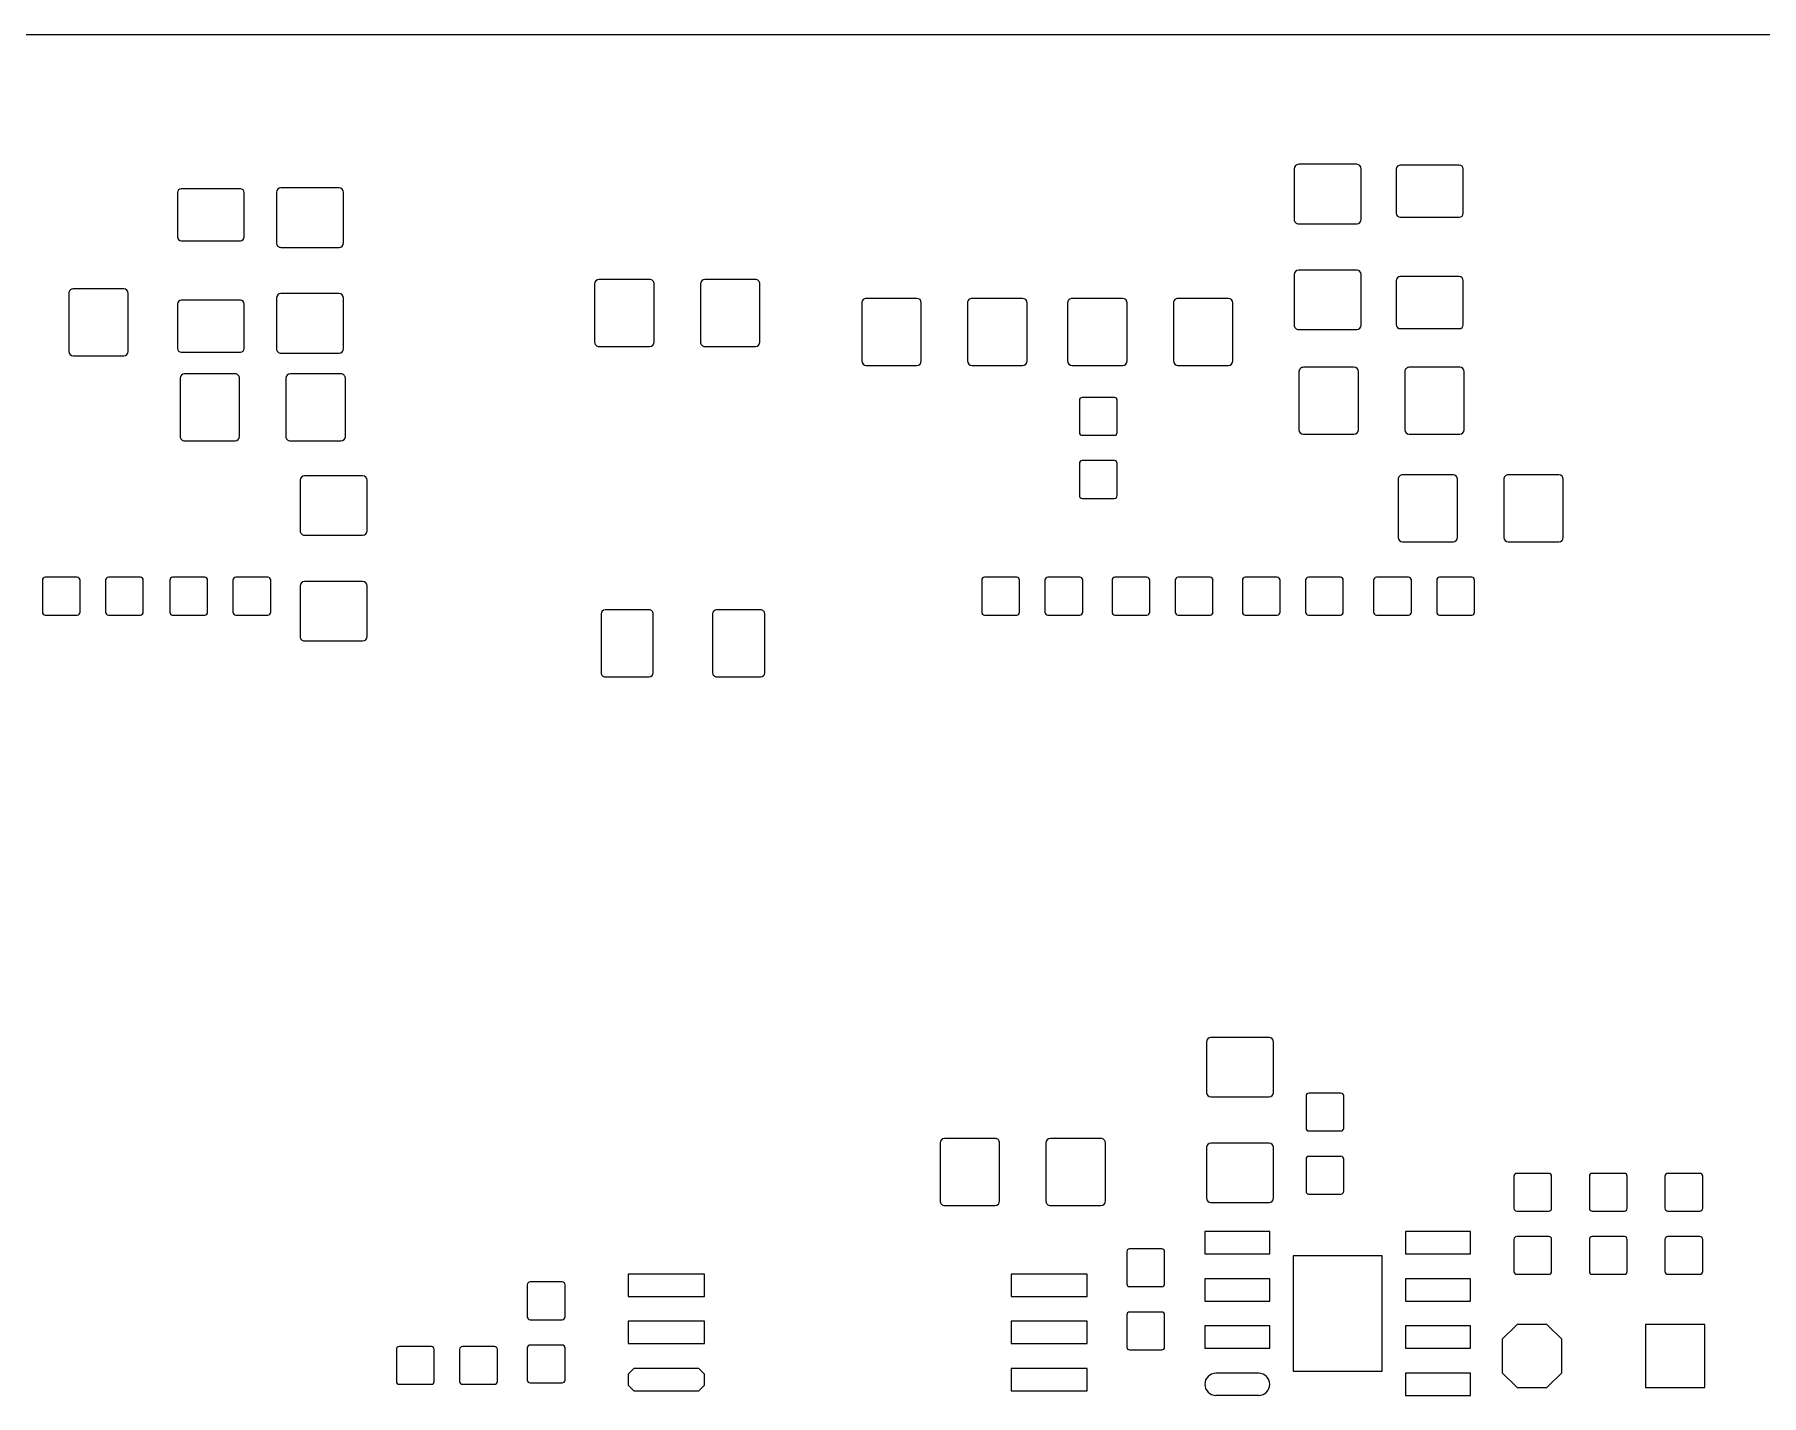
# Model space of a CAD drawing. Header units: millimetres. Extents: x 34 to 187, y 46 to 127.
# Drawn here: x 79.97 to 126.43, y 90.38 to 127 of the extents above; entities that cross this region are included whole.
import ezdxf

# ---------------------------------------------------------------- set-up
doc = ezdxf.new("R2010")
doc.units = ezdxf.units.MM
doc.layers.add('BottomPaste', color=16, linetype='Continuous')
doc.layers.add('KeepOutLayer', color=6, linetype='Continuous')

# ---------------------------------------------------------------- blocks, each defined once
blk = doc.blocks.new('SDPI6_SOICW6_B_32')
at = {"layer": 'BottomPaste'}
for p, q in [((-4.125, 1.57), (-6.175, 1.57)), ((-6.175, 1.57), (-6.175, 0.97)), ((-4.125, 0.97), (-4.125, 1.57)), ((6.175, 1.57), (4.125, 1.57)), ((4.125, 1.57), (4.125, 0.97)), ((6.175, 0.97), (6.175, 1.57)), ((-6.175, 0.97), (-4.125, 0.97)), ((4.125, 0.97), (6.175, 0.97)), ((-4.125, 0.3), (-6.175, 0.3)), ((-6.175, 0.3), (-6.175, -0.3)), ((-4.125, -0.3), (-4.125, 0.3)), ((6.175, 0.3), (4.125, 0.3)), ((4.125, 0.3), (4.125, -0.3)), ((6.175, -0.3), (6.175, 0.3)), ((-6.175, -0.3), (-4.125, -0.3)), ((4.125, -0.3), (6.175, -0.3)), ((-6.025, -0.97), (-6.175, -1.12)), ((-6.175, -1.12), (-6.175, -1.42)), ((-4.275, -0.97), (-6.025, -0.97)), ((-4.125, -1.12), (-4.275, -0.97)), ((-4.125, -1.42), (-4.125, -1.12)), ((6.175, -0.97), (4.125, -0.97)), ((4.125, -0.97), (4.125, -1.57)), ((6.175, -1.57), (6.175, -0.97)), ((-6.175, -1.42), (-6.025, -1.57)), ((-6.025, -1.57), (-4.275, -1.57)), ((-4.275, -1.57), (-4.125, -1.42)), ((4.125, -1.57), (6.175, -1.57))]:
    blk.add_line(p, q, dxfattribs=at)
blk = doc.blocks.new('RES_0603_B_62')
at = {"layer": 'BottomPaste'}
for p, q in [((-0.418, 0.508), (-1.282, 0.508)), ((1.282, 0.508), (0.418, 0.508)), ((-1.358, 0.432), (-1.358, -0.432)), ((-0.342, -0.432), (-0.342, 0.432)), ((0.342, 0.432), (0.342, -0.432)), ((1.358, -0.432), (1.358, 0.432)), ((-1.282, -0.508), (-0.418, -0.508)), ((0.418, -0.508), (1.282, -0.508))]:
    blk.add_line(p, q, dxfattribs=at)
for centre, start, end in [((-1.282, 0.432), 90, 180), ((-0.418, 0.432), 0, 90), ((0.418, 0.432), 90, 180), ((1.282, 0.432), 0, 90), ((-1.282, -0.432), 180, 270), ((-0.418, -0.432), 270, 0), ((0.418, -0.432), 180, 270), ((1.282, -0.432), 270, 0)]:
    blk.add_arc(centre, 0.0762, start, end, dxfattribs=at)
blk = doc.blocks.new('RES_0603_B_63')
at = {"layer": 'BottomPaste'}
for p, q in [((-0.418, 0.508), (-1.282, 0.508)), ((1.282, 0.508), (0.418, 0.508)), ((-1.358, 0.432), (-1.358, -0.432)), ((-0.342, -0.432), (-0.342, 0.432)), ((0.342, 0.432), (0.342, -0.432)), ((1.358, -0.432), (1.358, 0.432)), ((-1.282, -0.508), (-0.418, -0.508)), ((0.418, -0.508), (1.282, -0.508))]:
    blk.add_line(p, q, dxfattribs=at)
for centre, start, end in [((-1.282, 0.432), 90, 180), ((-0.418, 0.432), 0, 90), ((0.418, 0.432), 90, 180), ((1.282, 0.432), 0, 90), ((-1.282, -0.432), 180, 270), ((-0.418, -0.432), 270, 0), ((0.418, -0.432), 180, 270), ((1.282, -0.432), 270, 0)]:
    blk.add_arc(centre, 0.0762, start, end, dxfattribs=at)
blk = doc.blocks.new('RES_0603_B_64')
at = {"layer": 'BottomPaste'}
for p, q in [((-0.418, 0.508), (-1.282, 0.508)), ((1.282, 0.508), (0.418, 0.508)), ((-1.358, 0.432), (-1.358, -0.432)), ((-0.342, -0.432), (-0.342, 0.432)), ((0.342, 0.432), (0.342, -0.432)), ((1.358, -0.432), (1.358, 0.432)), ((-1.282, -0.508), (-0.418, -0.508)), ((0.418, -0.508), (1.282, -0.508))]:
    blk.add_line(p, q, dxfattribs=at)
for centre, start, end in [((-1.282, 0.432), 90, 180), ((-0.418, 0.432), 0, 90), ((0.418, 0.432), 90, 180), ((1.282, 0.432), 0, 90), ((-1.282, -0.432), 180, 270), ((-0.418, -0.432), 270, 0), ((0.418, -0.432), 180, 270), ((1.282, -0.432), 270, 0)]:
    blk.add_arc(centre, 0.0762, start, end, dxfattribs=at)
blk = doc.blocks.new('RES_0603_B_65')
at = {"layer": 'BottomPaste'}
for p, q in [((-0.418, 0.508), (-1.282, 0.508)), ((1.282, 0.508), (0.418, 0.508)), ((-1.358, 0.432), (-1.358, -0.432)), ((-0.342, -0.432), (-0.342, 0.432)), ((0.342, 0.432), (0.342, -0.432)), ((1.358, -0.432), (1.358, 0.432)), ((-1.282, -0.508), (-0.418, -0.508)), ((0.418, -0.508), (1.282, -0.508))]:
    blk.add_line(p, q, dxfattribs=at)
for centre, start, end in [((-1.282, 0.432), 90, 180), ((-0.418, 0.432), 0, 90), ((0.418, 0.432), 90, 180), ((1.282, 0.432), 0, 90), ((-1.282, -0.432), 180, 270), ((-0.418, -0.432), 270, 0), ((0.418, -0.432), 180, 270), ((1.282, -0.432), 270, 0)]:
    blk.add_arc(centre, 0.0762, start, end, dxfattribs=at)
blk = doc.blocks.new('RES_0603_B_66')
at = {"layer": 'BottomPaste'}
for p, q in [((-0.418, 0.508), (-1.282, 0.508)), ((1.282, 0.508), (0.418, 0.508)), ((-1.358, 0.432), (-1.358, -0.432)), ((-0.342, -0.432), (-0.342, 0.432)), ((0.342, 0.432), (0.342, -0.432)), ((1.358, -0.432), (1.358, 0.432)), ((-1.282, -0.508), (-0.418, -0.508)), ((0.418, -0.508), (1.282, -0.508))]:
    blk.add_line(p, q, dxfattribs=at)
for centre, start, end in [((-1.282, 0.432), 90, 180), ((-0.418, 0.432), 0, 90), ((0.418, 0.432), 90, 180), ((1.282, 0.432), 0, 90), ((-1.282, -0.432), 180, 270), ((-0.418, -0.432), 270, 0), ((0.418, -0.432), 180, 270), ((1.282, -0.432), 270, 0)]:
    blk.add_arc(centre, 0.0762, start, end, dxfattribs=at)
blk = doc.blocks.new('RES_1206_B_67')
at = {"layer": 'BottomPaste'}
for p, q in [((-2.2, 0.795), (-2.2, -0.795)), ((-0.905, 0.9), (-2.095, 0.9)), ((-0.8, -0.795), (-0.8, 0.795)), ((0.8, 0.795), (0.8, -0.795)), ((2.095, 0.9), (0.905, 0.9)), ((2.2, -0.795), (2.2, 0.795)), ((-2.095, -0.9), (-0.905, -0.9)), ((0.905, -0.9), (2.095, -0.9))]:
    blk.add_line(p, q, dxfattribs=at)
for centre, start, end in [((-2.095, 0.795), 90, 180), ((-0.905, 0.795), 0, 90), ((0.905, 0.795), 90, 180), ((2.095, 0.795), 0, 90), ((-2.095, -0.795), 180, 270), ((-0.905, -0.795), 270, 0), ((0.905, -0.795), 180, 270), ((2.095, -0.795), 270, 0)]:
    blk.add_arc(centre, 0.105, start, end, dxfattribs=at)
blk = doc.blocks.new('RES_1206_B_68')
at = {"layer": 'BottomPaste'}
for p, q in [((-2.2, 0.795), (-2.2, -0.795)), ((-0.905, 0.9), (-2.095, 0.9)), ((-0.8, -0.795), (-0.8, 0.795)), ((0.8, 0.795), (0.8, -0.795)), ((2.095, 0.9), (0.905, 0.9)), ((2.2, -0.795), (2.2, 0.795)), ((-2.095, -0.9), (-0.905, -0.9)), ((0.905, -0.9), (2.095, -0.9))]:
    blk.add_line(p, q, dxfattribs=at)
for centre, start, end in [((-2.095, 0.795), 90, 180), ((-0.905, 0.795), 360, 90), ((0.905, 0.795), 90, 180), ((2.095, 0.795), 360, 90), ((-2.095, -0.795), 180, 270), ((-0.905, -0.795), 270, 360), ((0.905, -0.795), 180, 270), ((2.095, -0.795), 270, 360)]:
    blk.add_arc(centre, 0.105, start, end, dxfattribs=at)
blk = doc.blocks.new('RES_1206_B_74')
at = {"layer": 'BottomPaste'}
for p, q in [((-2.2, 0.795), (-2.2, -0.795)), ((-0.905, 0.9), (-2.095, 0.9)), ((-0.8, -0.795), (-0.8, 0.795)), ((0.8, 0.795), (0.8, -0.795)), ((2.095, 0.9), (0.905, 0.9)), ((2.2, -0.795), (2.2, 0.795)), ((-2.095, -0.9), (-0.905, -0.9)), ((0.905, -0.9), (2.095, -0.9))]:
    blk.add_line(p, q, dxfattribs=at)
for centre, start, end in [((-2.095, 0.795), 90, 180), ((-0.905, 0.795), 0, 90), ((0.905, 0.795), 90, 180), ((2.095, 0.795), 0, 90), ((-2.095, -0.795), 180, 270), ((-0.905, -0.795), 270, 0), ((0.905, -0.795), 180, 270), ((2.095, -0.795), 270, 0)]:
    blk.add_arc(centre, 0.105, start, end, dxfattribs=at)
blk = doc.blocks.new('SMA_DO_214AC_B_91')
at = {"layer": 'BottomPaste'}
for p, q in [((-1.125, 0.85), (-2.725, 0.85)), ((-2.725, 0.85), (-2.725, -0.85)), ((-1.125, -0.85), (-1.125, 0.85)), ((1.525, 0.85), (1.125, 0.45)), ((2.325, 0.85), (1.525, 0.85)), ((2.725, 0.45), (2.325, 0.85)), ((1.125, 0.45), (1.125, -0.45)), ((2.725, -0.45), (2.725, 0.45)), ((1.125, -0.45), (1.525, -0.85)), ((2.325, -0.85), (2.725, -0.45)), ((-2.725, -0.85), (-1.125, -0.85)), ((1.525, -0.85), (2.325, -0.85))]:
    blk.add_line(p, q, dxfattribs=at)
blk = doc.blocks.new('CAP_0603_B_102')
at = {"layer": 'BottomPaste'}
for p, q in [((-0.418, 0.508), (-1.282, 0.508)), ((1.282, 0.508), (0.418, 0.508)), ((-1.358, 0.432), (-1.358, -0.432)), ((-0.342, -0.432), (-0.342, 0.432)), ((0.342, 0.432), (0.342, -0.432)), ((1.358, -0.432), (1.358, 0.432)), ((-1.282, -0.508), (-0.418, -0.508)), ((0.418, -0.508), (1.282, -0.508))]:
    blk.add_line(p, q, dxfattribs=at)
for centre, start, end in [((-1.282, 0.432), 90, 180), ((-0.418, 0.432), 0, 90), ((0.418, 0.432), 90, 180), ((1.282, 0.432), 0, 90), ((-1.282, -0.432), 180, 270), ((-0.418, -0.432), 270, 0), ((0.418, -0.432), 180, 270), ((1.282, -0.432), 270, 0)]:
    blk.add_arc(centre, 0.0762, start, end, dxfattribs=at)
blk = doc.blocks.new('CAP_0603_B_103')
at = {"layer": 'BottomPaste'}
for p, q in [((-0.418, 0.508), (-1.282, 0.508)), ((1.282, 0.508), (0.418, 0.508)), ((-1.358, 0.432), (-1.358, -0.432)), ((-0.342, -0.432), (-0.342, 0.432)), ((0.342, 0.432), (0.342, -0.432)), ((1.358, -0.432), (1.358, 0.432)), ((-1.282, -0.508), (-0.418, -0.508)), ((0.418, -0.508), (1.282, -0.508))]:
    blk.add_line(p, q, dxfattribs=at)
for centre, start, end in [((-1.282, 0.432), 90, 180), ((-0.418, 0.432), 0, 90), ((0.418, 0.432), 90, 180), ((1.282, 0.432), 0, 90), ((-1.282, -0.432), 180, 270), ((-0.418, -0.432), 270, 0), ((0.418, -0.432), 180, 270), ((1.282, -0.432), 270, 0)]:
    blk.add_arc(centre, 0.0762, start, end, dxfattribs=at)
blk = doc.blocks.new('CAP_1206_B_104')
at = {"layer": 'BottomPaste'}
for p, q in [((-2.2225, 0.781685), (-2.2225, -0.781685)), ((-0.742315, 0.9017), (-2.102485, 0.9017)), ((-0.6223, -0.781685), (-0.6223, 0.781685)), ((0.6223, 0.781685), (0.6223, -0.781685)), ((2.102485, 0.9017), (0.742315, 0.9017)), ((2.2225, -0.781685), (2.2225, 0.781685)), ((-2.102485, -0.9017), (-0.742315, -0.9017)), ((0.742315, -0.9017), (2.102485, -0.9017))]:
    blk.add_line(p, q, dxfattribs=at)
for centre, start, end in [((-2.102485, 0.781685), 90, 180), ((-0.742315, 0.781685), 0, 90), ((0.742315, 0.781685), 90, 180), ((2.102485, 0.781685), 0, 90), ((-2.102485, -0.781685), 180, 270), ((-0.742315, -0.781685), 270, 0), ((0.742315, -0.781685), 180, 270), ((2.102485, -0.781685), 270, 0)]:
    blk.add_arc(centre, 0.120015, start, end, dxfattribs=at)
blk = doc.blocks.new('CAP_1206_B_105')
at = {"layer": 'BottomPaste'}
for p, q in [((-2.2225, 0.781685), (-2.2225, -0.781685)), ((-0.742315, 0.9017), (-2.102485, 0.9017)), ((-0.6223, -0.781685), (-0.6223, 0.781685)), ((0.6223, 0.781685), (0.6223, -0.781685)), ((2.102485, 0.9017), (0.742315, 0.9017)), ((2.2225, -0.781685), (2.2225, 0.781685)), ((-2.102485, -0.9017), (-0.742315, -0.9017)), ((0.742315, -0.9017), (2.102485, -0.9017))]:
    blk.add_line(p, q, dxfattribs=at)
for centre, start, end in [((-2.102485, 0.781685), 90, 180), ((-0.742315, 0.781685), 0, 90), ((0.742315, 0.781685), 90, 180), ((2.102485, 0.781685), 0, 90), ((-2.102485, -0.781685), 180, 270), ((-0.742315, -0.781685), 270, 0), ((0.742315, -0.781685), 180, 270), ((2.102485, -0.781685), 270, 0)]:
    blk.add_arc(centre, 0.120015, start, end, dxfattribs=at)
blk = doc.blocks.new('CAP_1206_B_106')
at = {"layer": 'BottomPaste'}
for p, q in [((-2.2225, 0.781685), (-2.2225, -0.781685)), ((-0.742315, 0.9017), (-2.102485, 0.9017)), ((-0.6223, -0.781685), (-0.6223, 0.781685)), ((0.6223, 0.781685), (0.6223, -0.781685)), ((2.102485, 0.9017), (0.742315, 0.9017)), ((2.2225, -0.781685), (2.2225, 0.781685)), ((-2.102485, -0.9017), (-0.742315, -0.9017)), ((0.742315, -0.9017), (2.102485, -0.9017))]:
    blk.add_line(p, q, dxfattribs=at)
for centre, start, end in [((-2.102485, 0.781685), 90, 180), ((-0.742315, 0.781685), 0, 90), ((0.742315, 0.781685), 90, 180), ((2.102485, 0.781685), 0, 90), ((-2.102485, -0.781685), 180, 270), ((-0.742315, -0.781685), 270, 0), ((0.742315, -0.781685), 180, 270), ((2.102485, -0.781685), 270, 0)]:
    blk.add_arc(centre, 0.120015, start, end, dxfattribs=at)
blk = doc.blocks.new('CAP_1206_B_110')
at = {"layer": 'BottomPaste'}
for p, q in [((-2.2225, 0.781685), (-2.2225, -0.781685)), ((-0.742315, 0.9017), (-2.102485, 0.9017)), ((-0.6223, -0.781685), (-0.6223, 0.781685)), ((0.6223, 0.781685), (0.6223, -0.781685)), ((2.102485, 0.9017), (0.742315, 0.9017)), ((2.2225, -0.781685), (2.2225, 0.781685)), ((-2.102485, -0.9017), (-0.742315, -0.9017)), ((0.742315, -0.9017), (2.102485, -0.9017))]:
    blk.add_line(p, q, dxfattribs=at)
for centre, start, end in [((-2.102485, 0.781685), 90, 180), ((-0.742315, 0.781685), 360, 90), ((0.742315, 0.781685), 90, 180), ((2.102485, 0.781685), 360, 90), ((-2.102485, -0.781685), 180, 270), ((-0.742315, -0.781685), 270, 360), ((0.742315, -0.781685), 180, 270), ((2.102485, -0.781685), 270, 360)]:
    blk.add_arc(centre, 0.120015, start, end, dxfattribs=at)
blk = doc.blocks.new('CAP_1206_B_113')
at = {"layer": 'BottomPaste'}
for p, q in [((-2.2225, 0.781685), (-2.2225, -0.781685)), ((-0.742315, 0.9017), (-2.102485, 0.9017)), ((-0.6223, -0.781685), (-0.6223, 0.781685)), ((0.6223, 0.781685), (0.6223, -0.781685)), ((2.102485, 0.9017), (0.742315, 0.9017)), ((2.2225, -0.781685), (2.2225, 0.781685)), ((-2.102485, -0.9017), (-0.742315, -0.9017)), ((0.742315, -0.9017), (2.102485, -0.9017))]:
    blk.add_line(p, q, dxfattribs=at)
for centre, start, end in [((-2.102485, 0.781685), 90, 180), ((-0.742315, 0.781685), 0, 90), ((0.742315, 0.781685), 90, 180), ((2.102485, 0.781685), 0, 90), ((-2.102485, -0.781685), 180, 270), ((-0.742315, -0.781685), 270, 0), ((0.742315, -0.781685), 180, 270), ((2.102485, -0.781685), 270, 0)]:
    blk.add_arc(centre, 0.120015, start, end, dxfattribs=at)
blk = doc.blocks.new('CAP_1206_B_117')
at = {"layer": 'BottomPaste'}
for p, q in [((-2.2225, 0.781685), (-2.2225, -0.781685)), ((-0.742315, 0.9017), (-2.102485, 0.9017)), ((-0.6223, -0.781685), (-0.6223, 0.781685)), ((0.6223, 0.781685), (0.6223, -0.781685)), ((2.102485, 0.9017), (0.742315, 0.9017)), ((2.2225, -0.781685), (2.2225, 0.781685)), ((-2.102485, -0.9017), (-0.742315, -0.9017)), ((0.742315, -0.9017), (2.102485, -0.9017))]:
    blk.add_line(p, q, dxfattribs=at)
for centre, start, end in [((-2.102485, 0.781685), 90, 180), ((-0.742315, 0.781685), 0, 90), ((0.742315, 0.781685), 90, 180), ((2.102485, 0.781685), 0, 90), ((-2.102485, -0.781685), 180, 270), ((-0.742315, -0.781685), 270, 0), ((0.742315, -0.781685), 180, 270), ((2.102485, -0.781685), 270, 0)]:
    blk.add_arc(centre, 0.120015, start, end, dxfattribs=at)
blk = doc.blocks.new('CAP_1206_B_119')
at = {"layer": 'BottomPaste'}
for p, q in [((-2.2225, 0.781685), (-2.2225, -0.781685)), ((-0.742315, 0.9017), (-2.102485, 0.9017)), ((-0.6223, -0.781685), (-0.6223, 0.781685)), ((0.6223, 0.781685), (0.6223, -0.781685)), ((2.102485, 0.9017), (0.742315, 0.9017)), ((2.2225, -0.781685), (2.2225, 0.781685)), ((-2.102485, -0.9017), (-0.742315, -0.9017)), ((0.742315, -0.9017), (2.102485, -0.9017))]:
    blk.add_line(p, q, dxfattribs=at)
for centre, start, end in [((-2.102485, 0.781685), 90, 180), ((-0.742315, 0.781685), 0, 90), ((0.742315, 0.781685), 90, 180), ((2.102485, 0.781685), 0, 90), ((-2.102485, -0.781685), 180, 270), ((-0.742315, -0.781685), 270, 0), ((0.742315, -0.781685), 180, 270), ((2.102485, -0.781685), 270, 0)]:
    blk.add_arc(centre, 0.120015, start, end, dxfattribs=at)
blk = doc.blocks.new('CAP_1206_B_120')
at = {"layer": 'BottomPaste'}
for p, q in [((-2.2225, 0.781685), (-2.2225, -0.781685)), ((-0.742315, 0.9017), (-2.102485, 0.9017)), ((-0.6223, -0.781685), (-0.6223, 0.781685)), ((0.6223, 0.781685), (0.6223, -0.781685)), ((2.102485, 0.9017), (0.742315, 0.9017)), ((2.2225, -0.781685), (2.2225, 0.781685)), ((-2.102485, -0.9017), (-0.742315, -0.9017)), ((0.742315, -0.9017), (2.102485, -0.9017))]:
    blk.add_line(p, q, dxfattribs=at)
for centre, start, end in [((-2.102485, 0.781685), 90, 180), ((-0.742315, 0.781685), 360, 90), ((0.742315, 0.781685), 90, 180), ((2.102485, 0.781685), 360, 90), ((-2.102485, -0.781685), 180, 270), ((-0.742315, -0.781685), 270, 360), ((0.742315, -0.781685), 180, 270), ((2.102485, -0.781685), 270, 360)]:
    blk.add_arc(centre, 0.120015, start, end, dxfattribs=at)
blk = doc.blocks.new('RES_0603_B_138')
at = {"layer": 'BottomPaste'}
for p, q in [((-0.418, 0.508), (-1.282, 0.508)), ((1.282, 0.508), (0.418, 0.508)), ((-1.358, 0.432), (-1.358, -0.432)), ((-0.342, -0.432), (-0.342, 0.432)), ((0.342, 0.432), (0.342, -0.432)), ((1.358, -0.432), (1.358, 0.432)), ((-1.282, -0.508), (-0.418, -0.508)), ((0.418, -0.508), (1.282, -0.508))]:
    blk.add_line(p, q, dxfattribs=at)
for centre, start, end in [((-1.282, 0.432), 90, 180), ((-0.418, 0.432), 0, 90), ((0.418, 0.432), 90, 180), ((1.282, 0.432), 0, 90), ((-1.282, -0.432), 180, 270), ((-0.418, -0.432), 270, 0), ((0.418, -0.432), 180, 270), ((1.282, -0.432), 270, 0)]:
    blk.add_arc(centre, 0.0762, start, end, dxfattribs=at)
blk = doc.blocks.new('RES_0603_B_141')
at = {"layer": 'BottomPaste'}
for p, q in [((-0.418, 0.508), (-1.282, 0.508)), ((1.282, 0.508), (0.418, 0.508)), ((-1.358, 0.432), (-1.358, -0.432)), ((-0.342, -0.432), (-0.342, 0.432)), ((0.342, 0.432), (0.342, -0.432)), ((1.358, -0.432), (1.358, 0.432)), ((-1.282, -0.508), (-0.418, -0.508)), ((0.418, -0.508), (1.282, -0.508))]:
    blk.add_line(p, q, dxfattribs=at)
for centre, start, end in [((-1.282, 0.432), 90, 180), ((-0.418, 0.432), 0, 90), ((0.418, 0.432), 90, 180), ((1.282, 0.432), 0, 90), ((-1.282, -0.432), 180, 270), ((-0.418, -0.432), 270, 0), ((0.418, -0.432), 180, 270), ((1.282, -0.432), 270, 0)]:
    blk.add_arc(centre, 0.0762, start, end, dxfattribs=at)
blk = doc.blocks.new('CAP_1206_B_145')
at = {"layer": 'BottomPaste'}
for p, q in [((-2.2225, 0.781685), (-2.2225, -0.781685)), ((-0.742315, 0.9017), (-2.102485, 0.9017)), ((-0.6223, -0.781685), (-0.6223, 0.781685)), ((0.6223, 0.781685), (0.6223, -0.781685)), ((2.102485, 0.9017), (0.742315, 0.9017)), ((2.2225, -0.781685), (2.2225, 0.781685)), ((-2.102485, -0.9017), (-0.742315, -0.9017)), ((0.742315, -0.9017), (2.102485, -0.9017))]:
    blk.add_line(p, q, dxfattribs=at)
for centre, start, end in [((-2.102485, 0.781685), 90, 180), ((-0.742315, 0.781685), 360, 90), ((0.742315, 0.781685), 90, 180), ((2.102485, 0.781685), 360, 90), ((-2.102485, -0.781685), 180, 270), ((-0.742315, -0.781685), 270, 360), ((0.742315, -0.781685), 180, 270), ((2.102485, -0.781685), 270, 360)]:
    blk.add_arc(centre, 0.120015, start, end, dxfattribs=at)
blk = doc.blocks.new('CAP_1206_B_153')
at = {"layer": 'BottomPaste'}
for p, q in [((-2.2225, 0.781685), (-2.2225, -0.781685)), ((-0.742315, 0.9017), (-2.102485, 0.9017)), ((-0.6223, -0.781685), (-0.6223, 0.781685)), ((0.6223, 0.781685), (0.6223, -0.781685)), ((2.102485, 0.9017), (0.742315, 0.9017)), ((2.2225, -0.781685), (2.2225, 0.781685)), ((-2.102485, -0.9017), (-0.742315, -0.9017)), ((0.742315, -0.9017), (2.102485, -0.9017))]:
    blk.add_line(p, q, dxfattribs=at)
for centre, start, end in [((-2.102485, 0.781685), 90, 180), ((-0.742315, 0.781685), 0, 90), ((0.742315, 0.781685), 90, 180), ((2.102485, 0.781685), 0, 90), ((-2.102485, -0.781685), 180, 270), ((-0.742315, -0.781685), 270, 0), ((0.742315, -0.781685), 180, 270), ((2.102485, -0.781685), 270, 0)]:
    blk.add_arc(centre, 0.120015, start, end, dxfattribs=at)
blk = doc.blocks.new('CAP_1206_B_154')
at = {"layer": 'BottomPaste'}
for p, q in [((-2.2225, 0.781685), (-2.2225, -0.781685)), ((-0.742315, 0.9017), (-2.102485, 0.9017)), ((-0.6223, -0.781685), (-0.6223, 0.781685)), ((0.6223, 0.781685), (0.6223, -0.781685)), ((2.102485, 0.9017), (0.742315, 0.9017)), ((2.2225, -0.781685), (2.2225, 0.781685)), ((-2.102485, -0.9017), (-0.742315, -0.9017)), ((0.742315, -0.9017), (2.102485, -0.9017))]:
    blk.add_line(p, q, dxfattribs=at)
for centre, start, end in [((-2.102485, 0.781685), 90, 180), ((-0.742315, 0.781685), 0, 90), ((0.742315, 0.781685), 90, 180), ((2.102485, 0.781685), 0, 90), ((-2.102485, -0.781685), 180, 270), ((-0.742315, -0.781685), 270, 0), ((0.742315, -0.781685), 180, 270), ((2.102485, -0.781685), 270, 0)]:
    blk.add_arc(centre, 0.120015, start, end, dxfattribs=at)
blk = doc.blocks.new('CAP_1206_B_155')
at = {"layer": 'BottomPaste'}
for p, q in [((-2.2225, 0.781685), (-2.2225, -0.781685)), ((-0.742315, 0.9017), (-2.102485, 0.9017)), ((-0.6223, -0.781685), (-0.6223, 0.781685)), ((0.6223, 0.781685), (0.6223, -0.781685)), ((2.102485, 0.9017), (0.742315, 0.9017)), ((2.2225, -0.781685), (2.2225, 0.781685)), ((-2.102485, -0.9017), (-0.742315, -0.9017)), ((0.742315, -0.9017), (2.102485, -0.9017))]:
    blk.add_line(p, q, dxfattribs=at)
for centre, start, end in [((-2.102485, 0.781685), 90, 180), ((-0.742315, 0.781685), 0, 90), ((0.742315, 0.781685), 90, 180), ((2.102485, 0.781685), 0, 90), ((-2.102485, -0.781685), 180, 270), ((-0.742315, -0.781685), 270, 0), ((0.742315, -0.781685), 180, 270), ((2.102485, -0.781685), 270, 0)]:
    blk.add_arc(centre, 0.120015, start, end, dxfattribs=at)
blk = doc.blocks.new('RES_0603_B_165')
at = {"layer": 'BottomPaste'}
for p, q in [((-0.418, 0.508), (-1.282, 0.508)), ((1.282, 0.508), (0.418, 0.508)), ((-1.358, 0.432), (-1.358, -0.432)), ((-0.342, -0.432), (-0.342, 0.432)), ((0.342, 0.432), (0.342, -0.432)), ((1.358, -0.432), (1.358, 0.432)), ((-1.282, -0.508), (-0.418, -0.508)), ((0.418, -0.508), (1.282, -0.508))]:
    blk.add_line(p, q, dxfattribs=at)
for centre, start, end in [((-1.282, 0.432), 90, 180), ((-0.418, 0.432), 0, 90), ((0.418, 0.432), 90, 180), ((1.282, 0.432), 0, 90), ((-1.282, -0.432), 180, 270), ((-0.418, -0.432), 270, 0), ((0.418, -0.432), 180, 270), ((1.282, -0.432), 270, 0)]:
    blk.add_arc(centre, 0.0762, start, end, dxfattribs=at)
blk = doc.blocks.new('RES_0603_B_166')
at = {"layer": 'BottomPaste'}
for p, q in [((-0.418, 0.508), (-1.282, 0.508)), ((1.282, 0.508), (0.418, 0.508)), ((-1.358, 0.432), (-1.358, -0.432)), ((-0.342, -0.432), (-0.342, 0.432)), ((0.342, 0.432), (0.342, -0.432)), ((1.358, -0.432), (1.358, 0.432)), ((-1.282, -0.508), (-0.418, -0.508)), ((0.418, -0.508), (1.282, -0.508))]:
    blk.add_line(p, q, dxfattribs=at)
for centre, start, end in [((-1.282, 0.432), 90, 180), ((-0.418, 0.432), 0, 90), ((0.418, 0.432), 90, 180), ((1.282, 0.432), 0, 90), ((-1.282, -0.432), 180, 270), ((-0.418, -0.432), 270, 0), ((0.418, -0.432), 180, 270), ((1.282, -0.432), 270, 0)]:
    blk.add_arc(centre, 0.0762, start, end, dxfattribs=at)
blk = doc.blocks.new('RES_0603_B_167')
at = {"layer": 'BottomPaste'}
for p, q in [((-0.418, 0.508), (-1.282, 0.508)), ((1.282, 0.508), (0.418, 0.508)), ((-1.358, 0.432), (-1.358, -0.432)), ((-0.342, -0.432), (-0.342, 0.432)), ((0.342, 0.432), (0.342, -0.432)), ((1.358, -0.432), (1.358, 0.432)), ((-1.282, -0.508), (-0.418, -0.508)), ((0.418, -0.508), (1.282, -0.508))]:
    blk.add_line(p, q, dxfattribs=at)
for centre, start, end in [((-1.282, 0.432), 90, 180), ((-0.418, 0.432), 0, 90), ((0.418, 0.432), 90, 180), ((1.282, 0.432), 0, 90), ((-1.282, -0.432), 180, 270), ((-0.418, -0.432), 270, 0), ((0.418, -0.432), 180, 270), ((1.282, -0.432), 270, 0)]:
    blk.add_arc(centre, 0.0762, start, end, dxfattribs=at)
blk = doc.blocks.new('RES_0603_B_168')
at = {"layer": 'BottomPaste'}
for p, q in [((-0.418, 0.508), (-1.282, 0.508)), ((1.282, 0.508), (0.418, 0.508)), ((-1.358, 0.432), (-1.358, -0.432)), ((-0.342, -0.432), (-0.342, 0.432)), ((0.342, 0.432), (0.342, -0.432)), ((1.358, -0.432), (1.358, 0.432)), ((-1.282, -0.508), (-0.418, -0.508)), ((0.418, -0.508), (1.282, -0.508))]:
    blk.add_line(p, q, dxfattribs=at)
for centre, start, end in [((-1.282, 0.432), 90, 180), ((-0.418, 0.432), 0, 90), ((0.418, 0.432), 90, 180), ((1.282, 0.432), 0, 90), ((-1.282, -0.432), 180, 270), ((-0.418, -0.432), 270, 0), ((0.418, -0.432), 180, 270), ((1.282, -0.432), 270, 0)]:
    blk.add_arc(centre, 0.0762, start, end, dxfattribs=at)
blk = doc.blocks.new('RES_0603_B_169')
at = {"layer": 'BottomPaste'}
for p, q in [((-0.418, 0.508), (-1.282, 0.508)), ((1.282, 0.508), (0.418, 0.508)), ((-1.358, 0.432), (-1.358, -0.432)), ((-0.342, -0.432), (-0.342, 0.432)), ((0.342, 0.432), (0.342, -0.432)), ((1.358, -0.432), (1.358, 0.432)), ((-1.282, -0.508), (-0.418, -0.508)), ((0.418, -0.508), (1.282, -0.508))]:
    blk.add_line(p, q, dxfattribs=at)
for centre, start, end in [((-1.282, 0.432), 90, 180), ((-0.418, 0.432), 0, 90), ((0.418, 0.432), 90, 180), ((1.282, 0.432), 0, 90), ((-1.282, -0.432), 180, 270), ((-0.418, -0.432), 270, 0), ((0.418, -0.432), 180, 270), ((1.282, -0.432), 270, 0)]:
    blk.add_arc(centre, 0.0762, start, end, dxfattribs=at)
blk = doc.blocks.new('SOIC8M_PP_B_179')
at = {"layer": 'BottomPaste'}
for p, q in [((-1.825, 2.205), (-3.575, 2.205)), ((-3.575, 2.205), (-3.575, 1.605)), ((-1.825, 1.605), (-1.825, 2.205)), ((3.575, 2.205), (1.825, 2.205)), ((1.825, 2.205), (1.825, 1.605)), ((3.575, 1.605), (3.575, 2.205)), ((-3.575, 1.605), (-1.825, 1.605)), ((1.2, 1.55), (-1.2, 1.55)), ((-1.2, 1.55), (-1.2, -1.55)), ((1.2, -1.55), (1.2, 1.55)), ((1.825, 1.605), (3.575, 1.605)), ((-1.825, 0.935), (-3.575, 0.935)), ((-3.575, 0.935), (-3.575, 0.335)), ((-1.825, 0.335), (-1.825, 0.935)), ((3.575, 0.935), (1.825, 0.935)), ((1.825, 0.935), (1.825, 0.335)), ((3.575, 0.335), (3.575, 0.935)), ((-3.575, 0.335), (-1.825, 0.335)), ((1.825, 0.335), (3.575, 0.335)), ((-1.825, -0.335), (-3.575, -0.335)), ((-3.575, -0.335), (-3.575, -0.935)), ((-1.825, -0.935), (-1.825, -0.335)), ((3.575, -0.335), (1.825, -0.335)), ((1.825, -0.335), (1.825, -0.935)), ((3.575, -0.935), (3.575, -0.335)), ((-3.575, -0.935), (-1.825, -0.935)), ((1.825, -0.935), (3.575, -0.935)), ((-2.125, -1.605), (-3.275, -1.605)), ((-1.2, -1.55), (1.2, -1.55)), ((3.575, -1.605), (1.825, -1.605)), ((1.825, -1.605), (1.825, -2.205)), ((3.575, -2.205), (3.575, -1.605)), ((-2.125, -2.205), (-3.275, -2.205)), ((1.825, -2.205), (3.575, -2.205))]:
    blk.add_line(p, q, dxfattribs=at)
for centre, start, end in [((-3.275, -1.905), 90, 270), ((-2.125, -1.905), 270, 90)]:
    blk.add_arc(centre, 0.3, start, end, dxfattribs=at)

msp = doc.modelspace()

# ---------------------------------------------------------------- linework, layer by layer
at = {"layer": 'KeepOutLayer'}
msp.add_line((34.29, 127), (186.5, 127), dxfattribs=at)

# ---------------------------------------------------------------- block references
for name, p, rotation in [('CAP_1206_B_154', (114.757, 121.285), 270), ('RES_1206_B_67', (117.501, 121.285), 90), ('RES_1206_B_74', (84.709, 120.65), 90), ('CAP_1206_B_113', (87.376, 120.65), 270), ('CAP_1206_B_120', (97.257, 119.507), 360), ('CAP_1206_B_117', (80.264, 119.253), 180), ('CAP_1206_B_153', (104.445, 118.999), 180), ('CAP_1206_B_105', (109.982, 118.999), 180), ('CAP_1206_B_155', (116.205, 117.145), 180), ('CAP_1206_B_110', (86.106, 116.967), 360), ('RES_0603_B_165', (108.585, 115.875), 270), ('CAP_1206_B_119', (88.011, 112.903), 270), ('CAP_1206_B_106', (118.872, 114.249), 180), ('RES_0603_B_141', (81.534, 111.887), 360), ('RES_0603_B_138', (84.963, 111.887), 180), ('RES_0603_B_167', (106.807, 111.887), 360), ('RES_0603_B_168', (110.312, 111.887), 360), ('RES_0603_B_169', (113.818, 111.887), 360), ('RES_0603_B_166', (117.348, 111.887), 180), ('RES_1206_B_68', (97.409, 110.617), 360), ('CAP_1206_B_104', (112.395, 97.79), 90), ('CAP_0603_B_103', (114.681, 97.155), 270), ('CAP_1206_B_145', (106.553, 96.393), 360), ('RES_0603_B_66', (120.273, 94.996), 90), ('RES_0603_B_63', (122.305, 94.996), 90), ('RES_0603_B_64', (124.337, 94.996), 270), ('SOIC8M_PP_B_179', (115.024, 92.583), 360), ('RES_0603_B_65', (109.859, 92.964), 270), ('CAP_0603_B_102', (93.73, 92.075), 90), ('SDPI6_SOICW6_B_32', (102.112, 92.075), 360), ('SMA_DO_214AC_B_91', (122.178, 91.44), 180), ('RES_0603_B_62', (91.059, 91.186), 180)]:
    msp.add_blockref(name, p, dxfattribs=dict(rotation=rotation))

doc.saveas('drawing.dxf')
